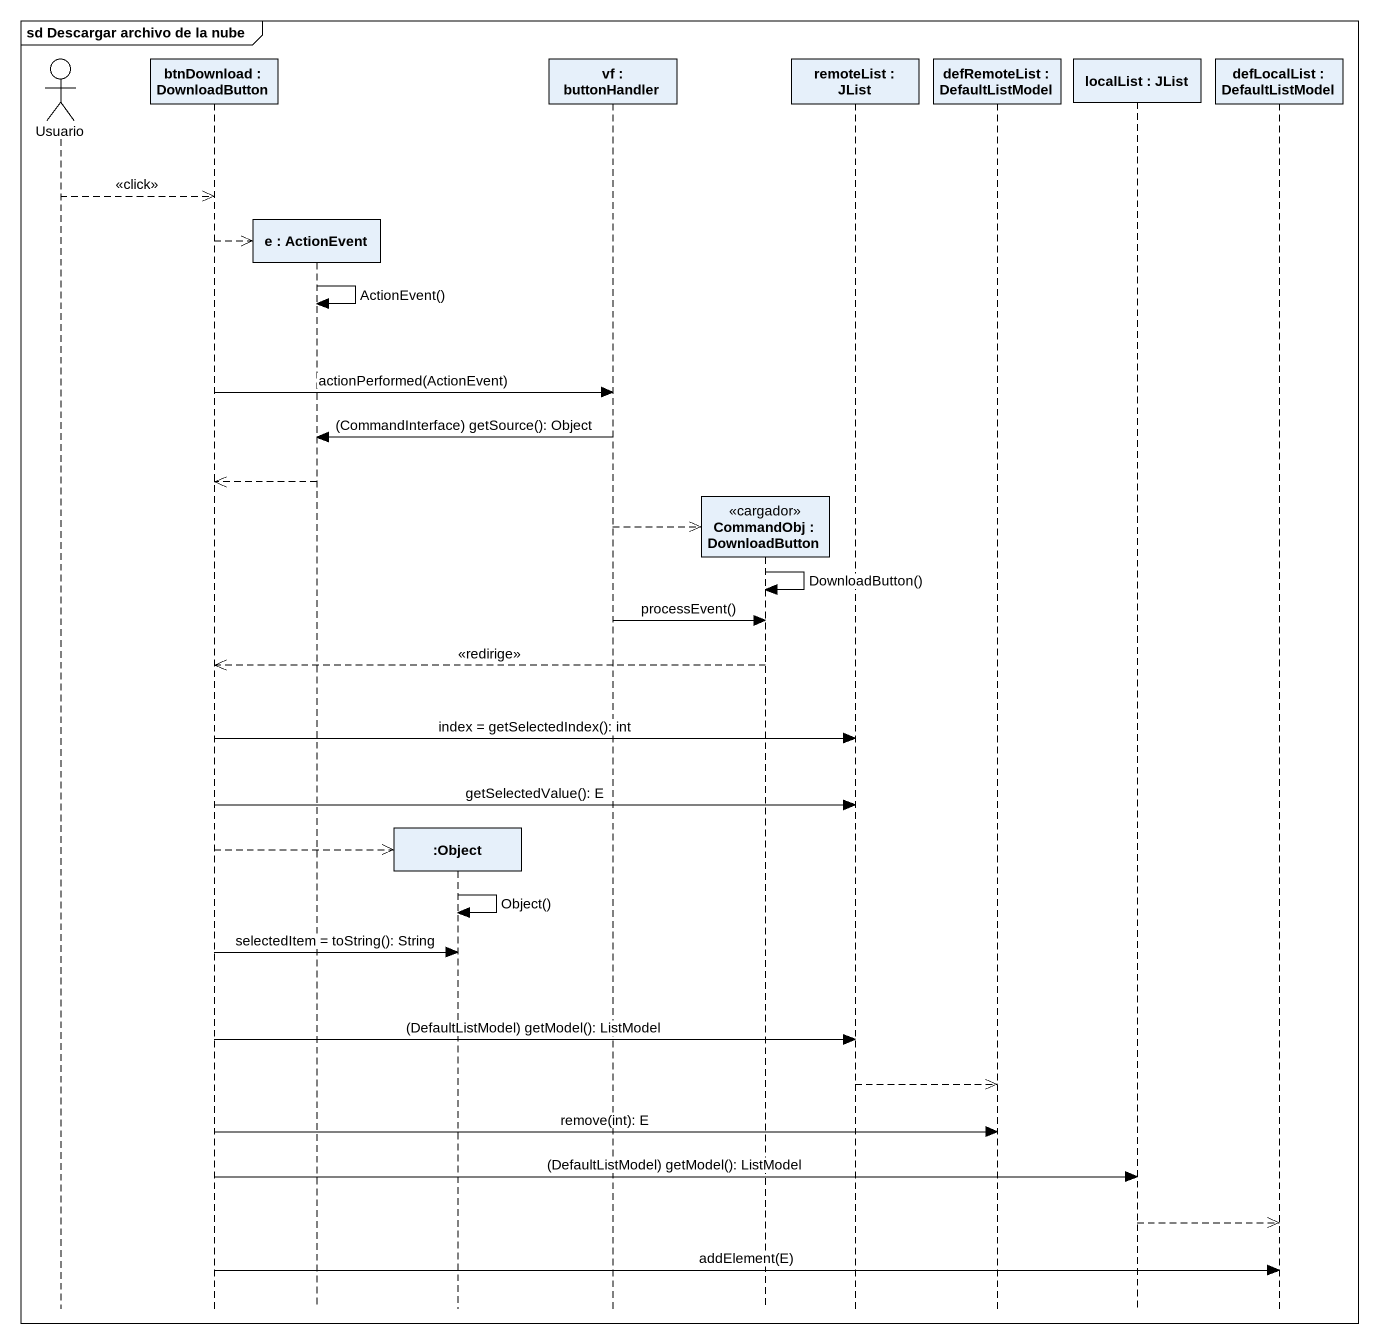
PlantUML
@startuml
mainframe sd Descargar archivo de la nube
hide footbox
actor Usuario
participant "btnDownload : DownloadButton" as btnDownload
participant "e : ActionEvent" as e
participant ":Object" as Object_
participant "vf : buttonHandler" as vf
participant "CommandObj : DownloadButton" as CommandObj <<cargador>>
participant "remoteList : JList" as remoteList
participant "defRemoteList : DefaultListModel" as defRemoteList
participant "localList : JList" as localList
participant "defLocalList : DefaultListModel" as defLocalList

Usuario -->> btnDownload : <<click>>
btnDownload -->> e **
e -> e : ActionEvent()
btnDownload -> vf : actionPerformed(ActionEvent)
vf -> e : (CommandInterface) getSource(): Object
e -->> btnDownload
vf -->> CommandObj **
CommandObj -> CommandObj : DownloadButton()
vf -> CommandObj : processEvent()
CommandObj -->> btnDownload : <<redirige>>
btnDownload -> remoteList : index = getSelectedIndex(): int
btnDownload -> remoteList : getSelectedValue(): E
btnDownload -->> Object_ **
Object_ -> Object_ : Object()
btnDownload -> Object_ : selectedItem = toString(): String
btnDownload -> remoteList : (DefaultListModel) getModel(): ListModel
remoteList -->> defRemoteList
btnDownload -> defRemoteList : remove(int): E
btnDownload -> localList : (DefaultListModel) getModel(): ListModel
localList -->> defLocalList
btnDownload -> defLocalList : addElement(E)
@enduml
